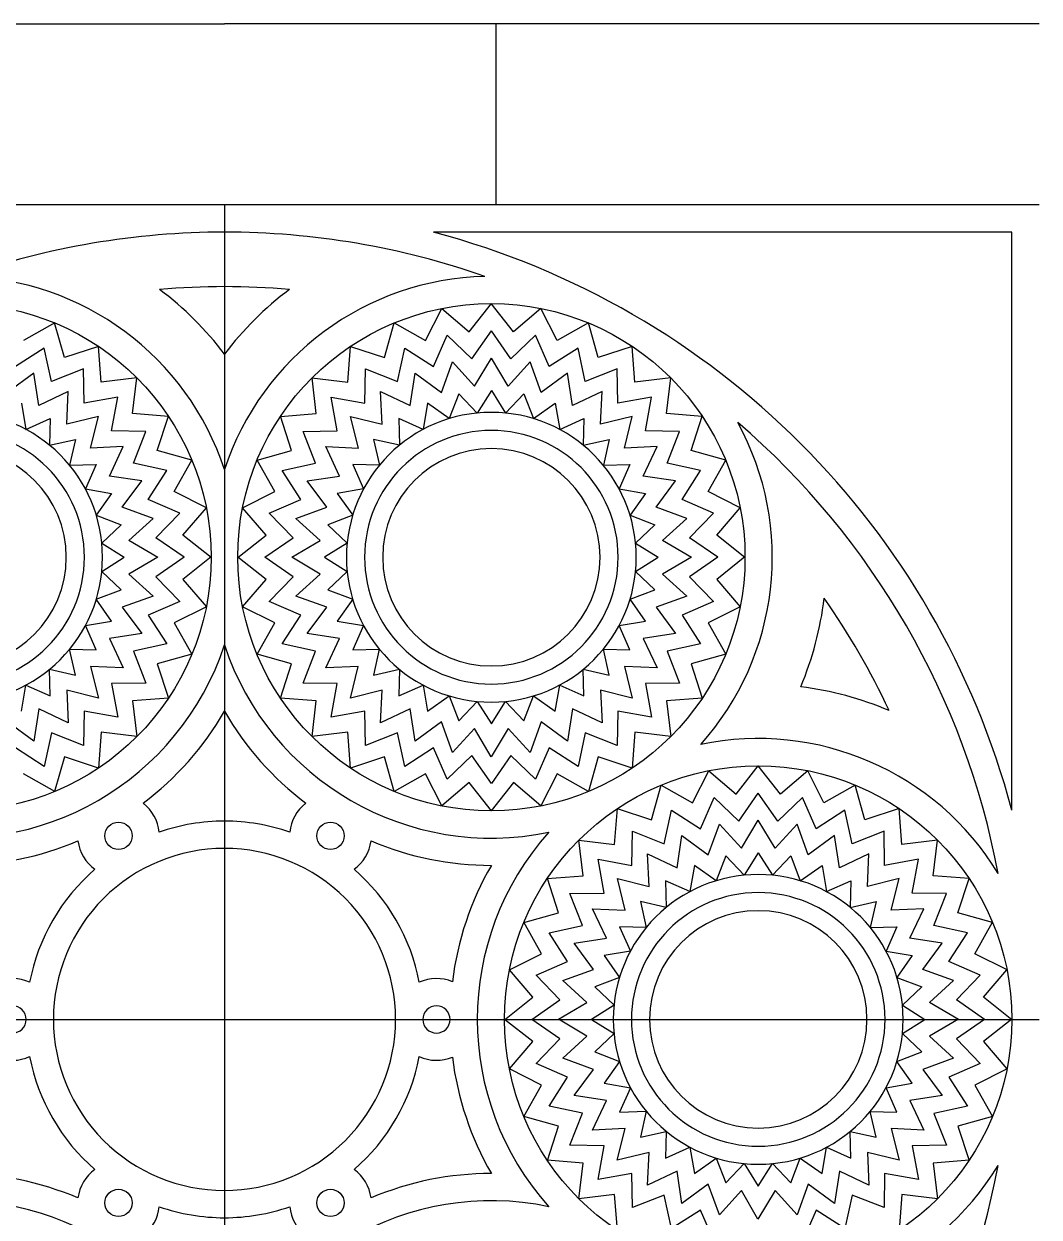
# Model space of a CAD drawing. Extents: x 4.878 to 4.998, y 5.008 to 5.128.
# Drawn here: x 4.93144 to 4.96509, y 5.06169 to 5.10125 of the extents above; entities that cross this region are included whole.
import ezdxf

# ---------------------------------------------------------------- set-up
doc = ezdxf.new("R2010")
doc.units = 0
doc.header["$MEASUREMENT"] = 0
doc.layers.get('0').update_dxf_attribs({"linetype": 'CONTINUOUS'})
doc.layers.add('4', color=5, linetype='CONTINUOUS')
doc.layers.add('MOT', color=1, linetype='CONTINUOUS')

msp = doc.modelspace()

# ---------------------------------------------------------------- linework, layer by layer
for p, q in [((4.911089360699611, 5.101245139842902), (4.938089360699612, 5.101245139842902)), ((4.965089360699613, 5.101245139842902), (4.938089360699612, 5.101245139842902)), ((4.965089360699613, 5.095245139842902), (4.911089360699611, 5.095245139842902))]:
    msp.add_line(p, q)
at = {"color": 1}
msp.add_line((4.947089360699612, 5.095245139842902), (4.947089360699612, 5.101245139842902), dxfattribs=at)
at = {"layer": '4', "color": 1}
for p, q in [((4.964184217842471, 5.094339996985759), (4.945021779519442, 5.094339996985759)), ((4.964184217842471, 5.075177558662736), (4.964184217842471, 5.094339996985759)), ((4.944755958492591, 5.090746503667944), (4.945295532538841, 5.091810409015142)), ((4.945293182989174, 5.091809941660657), (4.946198823356751, 5.091033507333883)), ((4.946198823356751, 5.091033507333883), (4.946935587275766, 5.091971704363724)), ((4.947669955614733, 5.091033507333883), (4.946933191695711, 5.091971704363724)), ((4.948575595982303, 5.091809941660657), (4.947669955614733, 5.091033507333883)), ((4.949112820478879, 5.090746503667944), (4.948573246432636, 5.091810409015142)), ((4.932462476471327, 5.091331337355904), (4.931422762906633, 5.090746503667944)), ((4.932781911889405, 5.090183525725997), (4.932460263243945, 5.091332254104705)), ((4.943396809509826, 5.090183525725997), (4.943718458155287, 5.091332254104703)), ((4.943716244927897, 5.091331337355904), (4.944755958492591, 5.090746503667944)), ((4.946287091292225, 5.090137307945202), (4.946934389485738, 5.091069643380597)), ((4.947581687679252, 5.090137307945202), (4.946934389485738, 5.091069643380597)), ((4.95015253404358, 5.091331337355904), (4.949112820478879, 5.090746503667944)), ((4.950471969461644, 5.090183525725997), (4.950150320816183, 5.091332254104705)), ((4.945017370211763, 5.089884744719177), (4.94547034113168, 5.090925447203624)), ((4.94547034113168, 5.090925447203624), (4.946287091292225, 5.090137307945202)), ((4.948398437839797, 5.090925447203624), (4.947581687679252, 5.090137307945202)), ((4.948851408759714, 5.089884744719177), (4.948398437839797, 5.090925447203624)), ((4.932116166064409, 5.090498400050915), (4.931161351187454, 5.089884744719177)), ((4.932357402292288, 5.089389324130263), (4.932116166064409, 5.090498400050915)), ((4.933915743041998, 5.090554283944491), (4.932781911889405, 5.090183525725997)), ((4.934005113657589, 5.089366208434626), (4.933913751189975, 5.090555614857463)), ((4.942173607741635, 5.089366208434626), (4.942264821677204, 5.090553681186284)), ((4.942262978357226, 5.090554283944491), (4.943396809509826, 5.090183525725997)), ((4.943821319106936, 5.089389324130263), (4.944062555334815, 5.090498400050915)), ((4.944062555334815, 5.090498400050915), (4.945017370211763, 5.089884744719177)), ((4.949806223636662, 5.090498400050915), (4.948851408759714, 5.089884744719177)), ((4.950047459864541, 5.089389324130263), (4.949806223636662, 5.090498400050915)), ((4.951605800614244, 5.090554283944491), (4.950471969461644, 5.090183525725997)), ((4.951695171229842, 5.089366208434626), (4.951603808762227, 5.090555614857463)), ((4.933413588885385, 5.089804913105063), (4.932357402292288, 5.089389324130263)), ((4.933433819848295, 5.088670084913858), (4.933413588885385, 5.089804913105063)), ((4.942744901550922, 5.088670084913858), (4.942765132513832, 5.089804913105063)), ((4.942765132513832, 5.089804913105063), (4.943821319106936, 5.089389324130263)), ((4.945278781930943, 5.089022985770408), (4.945646026934169, 5.090042215030573)), ((4.945646026934169, 5.090042215030573), (4.946375359227707, 5.089241108556521)), ((4.946375359227707, 5.089241108556521), (4.946934389485738, 5.090169107666311)), ((4.94749341974377, 5.089241108556521), (4.946934389485738, 5.090169107666311)), ((4.948222752037308, 5.090042215030573), (4.94749341974377, 5.089241108556521)), ((4.948589997040534, 5.089022985770408), (4.948222752037308, 5.090042215030573)), ((4.951103646457645, 5.089804913105063), (4.950047459864541, 5.089389324130263)), ((4.951123877420555, 5.088670084913858), (4.951103646457645, 5.089804913105063)), ((4.93177154596629, 5.089666413536191), (4.930899939468281, 5.089022985770408)), ((4.931932892695185, 5.088595122534529), (4.93177154596629, 5.089666413536191)), ((4.93518948990276, 5.089508643153243), (4.934005113657589, 5.089366208434626)), ((4.935045361253236, 5.088325960838985), (4.935187795971855, 5.089510337084148)), ((4.940989231496472, 5.089508643153243), (4.942173607741635, 5.089366208434626)), ((4.941133360145995, 5.088325960838985), (4.940990925427377, 5.089510337084149)), ((4.944245828704046, 5.088595122534529), (4.944407175432927, 5.089666413536191)), ((4.944407175432927, 5.089666413536191), (4.945278781930943, 5.089022985770408)), ((4.94946160353855, 5.089666413536191), (4.948589997040534, 5.089022985770408)), ((4.949622950267431, 5.088595122534529), (4.94946160353855, 5.089666413536191)), ((4.952879547475005, 5.089508643153243), (4.951695171229842, 5.089366208434626)), ((4.952735418825482, 5.088325960838985), (4.9528778535441, 5.089510337084148)), ((4.932913278048757, 5.089056145023841), (4.931932892695185, 5.088595122534529)), ((4.932862526039001, 5.087973961393087), (4.932913278048757, 5.089056145023841)), ((4.943265443350461, 5.089056145023841), (4.944245828704046, 5.088595122534529)), ((4.943316195360216, 5.087973961393087), (4.943265443350461, 5.089056145023841)), ((4.946934389485738, 5.089090880684939), (4.946463627163181, 5.088344909167843)), ((4.946934389485738, 5.089090880684939), (4.947405151808288, 5.088344909167843)), ((4.950603335621016, 5.089056145023841), (4.949622950267431, 5.088595122534529)), ((4.950552583611261, 5.087973961393087), (4.950603335621016, 5.089056145023841)), ((4.931358926364195, 5.0886702616967), (4.931508383098075, 5.087800920938794)), ((4.93455078949909, 5.088871636680484), (4.933433819848295, 5.088670084913858)), ((4.93434923773246, 5.087754667029692), (4.93455078949909, 5.088871636680484)), ((4.941627931900134, 5.088871636680484), (4.942744901550922, 5.088670084913858)), ((4.941829483666757, 5.087754667029692), (4.941627931900134, 5.088871636680484)), ((4.944819795035029, 5.0886702616967), (4.944670338301149, 5.087800920938794)), ((4.945540193650123, 5.088161226821642), (4.944819795035029, 5.0886702616967)), ((4.945856378583164, 5.08898470587831), (4.945540193650123, 5.088161226821642)), ((4.946463627163181, 5.088344909167843), (4.945856378583164, 5.08898470587831)), ((4.947405151808288, 5.088344909167843), (4.948012400388306, 5.08898470587831)), ((4.948012400388306, 5.08898470587831), (4.948328585321354, 5.088161226821642)), ((4.948328585321354, 5.088161226821642), (4.949048983936448, 5.0886702616967)), ((4.949048983936448, 5.0886702616967), (4.949198440670321, 5.087800920938794)), ((4.952240847071343, 5.088871636680484), (4.951123877420555, 5.088670084913858)), ((4.95203929530472, 5.087754667029692), (4.952240847071343, 5.088871636680484)), ((4.933914014588813, 5.088234861770211), (4.932862526039001, 5.087973961393087)), ((4.933653114211699, 5.0871833732204), (4.933914014588813, 5.088234861770211)), ((4.936234767676067, 5.088234598371366), (4.935045361253236, 5.088325960838985)), ((4.9358626785446, 5.087102759070795), (4.936233436763095, 5.08823659022339)), ((4.93994395372315, 5.088234598371365), (4.941133360145995, 5.088325960838985)), ((4.940316042854617, 5.087102759070795), (4.939945284636122, 5.088236590223389)), ((4.942264706810404, 5.088234861770211), (4.943316195360216, 5.087973961393087)), ((4.942525607187532, 5.0871833732204), (4.942264706810404, 5.088234861770211)), ((4.951604072161066, 5.088234861770211), (4.950552583611261, 5.087973961393087)), ((4.951343171783945, 5.0871833732204), (4.951604072161066, 5.088234861770211)), ((4.95392482524832, 5.088234598371366), (4.952735418825482, 5.088325960838985)), ((4.95355273611686, 5.087102759070795), (4.953923494335355, 5.08823659022339)), ((4.931508383098075, 5.087800920938794), (4.932314247233469, 5.088159632053666)), ((4.932314247233469, 5.088159632053666), (4.932291232229714, 5.087277837872318)), ((4.944670338301149, 5.087800920938794), (4.943864474165755, 5.088159632053666)), ((4.943864474165755, 5.088159632053666), (4.94388748916951, 5.087277837872318)), ((4.949198440670321, 5.087800920938794), (4.950004304805722, 5.088159632053666)), ((4.950004304805722, 5.088159632053666), (4.94998128980196, 5.087277837872318)), ((4.932291232229714, 5.087277837872318), (4.933151592978637, 5.087472440160024)), ((4.933151592978637, 5.087472440160024), (4.932956990690931, 5.086612079411107)), ((4.93548406592368, 5.087734436066784), (4.93434923773246, 5.087754667029692)), ((4.935068476948869, 5.086678249473685), (4.93548406592368, 5.087734436066784)), ((4.940694655475559, 5.087734436066784), (4.941829483666757, 5.087754667029692)), ((4.941110244450362, 5.086678249473685), (4.940694655475559, 5.087734436066784)), ((4.943027128420601, 5.087472440160024), (4.9432217307083, 5.086612079411107)), ((4.94388748916951, 5.087277837872318), (4.943027128420601, 5.087472440160024)), ((4.94998128980196, 5.087277837872318), (4.950841650550883, 5.087472440160024)), ((4.950841650550883, 5.087472440160024), (4.950647048263169, 5.086612079411107)), ((4.953174123495918, 5.087734436066784), (4.95203929530472, 5.087754667029692)), ((4.952758534521115, 5.086678249473685), (4.953174123495918, 5.087734436066784)), ((4.934735297842449, 5.087234125230156), (4.933653114211699, 5.0871833732204)), ((4.934274275353131, 5.086253739876575), (4.934735297842449, 5.087234125230156)), ((4.937011406923302, 5.086781110425332), (4.9358626785446, 5.087102759070795)), ((4.939167314475915, 5.086781110425331), (4.940316042854617, 5.087102759070795)), ((4.941904446046086, 5.086253739876575), (4.941443423556775, 5.087234125230156)), ((4.941443423556775, 5.087234125230156), (4.942525607187532, 5.0871833732204)), ((4.952425355414702, 5.087234125230156), (4.951343171783945, 5.0871833732204)), ((4.951964332925391, 5.086253739876575), (4.952425355414702, 5.087234125230156)), ((4.954701464495562, 5.086781110425332), (4.95355273611686, 5.087102759070795)), ((4.932956990690931, 5.086612079411107), (4.93383878487227, 5.086635094414866)), ((4.93383878487227, 5.086635094414866), (4.933480073757407, 5.085829230279465)), ((4.936177552869522, 5.086437013245799), (4.935068476948869, 5.086678249473685)), ((4.936425656486554, 5.085743610088027), (4.937010490174506, 5.086783323652718)), ((4.939753064912678, 5.085743610088027), (4.939168231224711, 5.086783323652719)), ((4.940001168529703, 5.086437013245799), (4.941110244450362, 5.086678249473685)), ((4.9432217307083, 5.086612079411107), (4.942339936526947, 5.086635094414866)), ((4.942339936526947, 5.086635094414866), (4.942698647641825, 5.085829230279465)), ((4.950647048263169, 5.086612079411107), (4.951528842444523, 5.086635094414866)), ((4.951528842444523, 5.086635094414866), (4.951170131329652, 5.085829230279465)), ((4.953867610441767, 5.086437013245799), (4.952758534521115, 5.086678249473685)), ((4.954115714058807, 5.085743610088027), (4.954700547746759, 5.086783323652718)), ((4.935345566354803, 5.086092393147689), (4.934274275353131, 5.086253739876575)), ((4.935563897537781, 5.085482198368849), (4.936177552869522, 5.086437013245799)), ((4.940614823861436, 5.085482198368849), (4.940001168529703, 5.086437013245799)), ((4.940833155044428, 5.086092393147689), (4.941904446046086, 5.086253739876575)), ((4.953035623927049, 5.086092393147689), (4.951964332925391, 5.086253739876575)), ((4.953253955110034, 5.085482198368849), (4.953867610441767, 5.086437013245799)), ((4.934702138589008, 5.085220786649672), (4.935345566354803, 5.086092393147689)), ((4.941476582810209, 5.085220786649672), (4.940833155044428, 5.086092393147689)), ((4.952392196161268, 5.085220786649672), (4.953035623927049, 5.086092393147689)), ((4.933480073757407, 5.085829230279465), (4.934349414515308, 5.085679773545589)), ((4.934349414515308, 5.085679773545589), (4.93384037964025, 5.084959374930495)), ((4.936604600022234, 5.085029227448938), (4.935563897537781, 5.085482198368849)), ((4.937489561833749, 5.085204036041786), (4.936425656486554, 5.085743610088027)), ((4.938689159565476, 5.085204036041786), (4.939753064912678, 5.085743610088027)), ((4.939574121376998, 5.085029227448938), (4.940614823861436, 5.085482198368849)), ((4.942698647641825, 5.085829230279465), (4.941829306883916, 5.085679773545589)), ((4.941829306883916, 5.085679773545589), (4.942338341758981, 5.084959374930495)), ((4.951170131329652, 5.085829230279465), (4.952039472087561, 5.085679773545589)), ((4.952039472087561, 5.085679773545589), (4.951530437212496, 5.084959374930495)), ((4.954294657594479, 5.085029227448938), (4.953253955110034, 5.085482198368849)), ((4.955179619406001, 5.085204036041786), (4.954115714058807, 5.085743610088027)), ((4.935721367849174, 5.084853541646453), (4.934702138589008, 5.085220786649672)), ((4.936712660152486, 5.084300745223871), (4.937489094479259, 5.085206385591445)), ((4.939466061246739, 5.084300745223871), (4.938689626919965, 5.085206385591448)), ((4.940457353550043, 5.084853541646453), (4.941476582810209, 5.085220786649672)), ((4.953411425421434, 5.084853541646453), (4.952392196161268, 5.085220786649672)), ((4.954402717724738, 5.084300745223871), (4.955179152051512, 5.085206385591445)), ((4.93384037964025, 5.084959374930495), (4.934663858696913, 5.08464318999745)), ((4.934663858696913, 5.08464318999745), (4.934024061986447, 5.084035941417436)), ((4.934920261375124, 5.084124209352914), (4.935721367849174, 5.084853541646453)), ((4.935816460763801, 5.084212477288394), (4.936604600022234, 5.085029227448938)), ((4.940362260635416, 5.084212477288394), (4.939574121376998, 5.08502922744894)), ((4.941258460024093, 5.084124209352914), (4.940457353550043, 5.084853541646453)), ((4.942338341758981, 5.084959374930495), (4.941514862702304, 5.08464318999745)), ((4.941514862702304, 5.08464318999745), (4.942154659412777, 5.084035941417436)), ((4.951530437212496, 5.084959374930495), (4.952353916269173, 5.08464318999745)), ((4.952353916269173, 5.08464318999745), (4.9517141195587, 5.084035941417436)), ((4.952610318947384, 5.084124209352914), (4.953411425421434, 5.084853541646453)), ((4.953506518336061, 5.084212477288394), (4.954294657594479, 5.085029227448938)), ((4.937650851391934, 5.08355523983729), (4.936712660152486, 5.084300745223871)), ((4.938527870007283, 5.083555239837288), (4.939466061246739, 5.084300745223871)), ((4.955340908964194, 5.08355523983729), (4.954402717724738, 5.084300745223871)), ((4.934024061986447, 5.084035941417436), (4.934770033503545, 5.083565179094881)), ((4.935880827440434, 5.083561120650393), (4.934920261375124, 5.084124209352914)), ((4.936748796199202, 5.083565179094881), (4.935816460763801, 5.084212477288394)), ((4.939430184602008, 5.083565359191474), (4.940362260635416, 5.084212477288394)), ((4.940318081170139, 5.083572954496137), (4.941258460024093, 5.084124209352914)), ((4.942154659412777, 5.084035941417436), (4.941408687895679, 5.083565179094881)), ((4.9517141195587, 5.084035941417436), (4.952460091075798, 5.083565179094881)), ((4.953570885012686, 5.083561120650393), (4.952610318947384, 5.084124209352914)), ((4.954438853771455, 5.083565179094881), (4.953506518336061, 5.084212477288394)), ((4.934024061986447, 5.083094416772326), (4.934770033503545, 5.083565179094879)), ((4.935880827440434, 5.083569237539367), (4.934920261375124, 5.083006148836848)), ((4.936748796199202, 5.083565179094879), (4.935816460763801, 5.082917880901368)), ((4.937650851391934, 5.083575118352473), (4.936712660152486, 5.082829612965889)), ((4.939466025949015, 5.082829971437889), (4.938527864284067, 5.083566780388437)), ((4.940362229573422, 5.082918196356728), (4.939430184602008, 5.083565359191474)), ((4.941258433197822, 5.083006421275568), (4.940318081170139, 5.083572954496137)), ((4.941408687902046, 5.083565444322192), (4.942154636822236, 5.083094646194406)), ((4.9517141195587, 5.083094416772326), (4.952460091075798, 5.083565179094879)), ((4.953570885012686, 5.083569237539367), (4.952610318947384, 5.083006148836848)), ((4.954438853771455, 5.083565179094879), (4.953506518336061, 5.082917880901368)), ((4.955340908964194, 5.083575118352473), (4.954402717724738, 5.082829612965889)), ((4.934663858696913, 5.082487168192311), (4.934024061986447, 5.083094416772326)), ((4.942154636822236, 5.083094646194406), (4.941514810965272, 5.082487428324596)), ((4.952353916269173, 5.082487168192311), (4.9517141195587, 5.083094416772326)), ((4.934920261375124, 5.083006148836848), (4.935721367849174, 5.08227681654331)), ((4.935816460763801, 5.082917880901368), (4.936604600022234, 5.082101130740821)), ((4.936712660152486, 5.082829612965889), (4.937489094479259, 5.081923972598316)), ((4.938689548153439, 5.081924368339313), (4.939466025949015, 5.082829971437889)), ((4.939574051112841, 5.082101484026899), (4.940362229573422, 5.082918196356728)), ((4.940457291717591, 5.082277127435056), (4.941258433197822, 5.083006421275568)), ((4.952610318947384, 5.083006148836848), (4.953411425421434, 5.08227681654331)), ((4.953506518336061, 5.082917880901368), (4.954294657594479, 5.082101130740821)), ((4.954402717724738, 5.082829612965889), (4.955179152051512, 5.081923972598316)), ((4.93384037964025, 5.082170983259266), (4.934663858696913, 5.082487168192311)), ((4.935721367849174, 5.08227681654331), (4.934702138589008, 5.081909571540089)), ((4.941476503349248, 5.08190983351043), (4.940457291717591, 5.082277127435056)), ((4.941514810965272, 5.082487428324596), (4.942338274844472, 5.082171203865869)), ((4.951530437212496, 5.082170983259266), (4.952353916269173, 5.082487168192311)), ((4.953411425421434, 5.08227681654331), (4.952392196161268, 5.081909571540089)), ((4.934349414515308, 5.081450584644172), (4.93384037964025, 5.082170983259266)), ((4.934702138589008, 5.081909571540089), (4.935345566354803, 5.081037965042072)), ((4.936604600022234, 5.082101130740821), (4.935563897537781, 5.081648159820912)), ((4.937489561833749, 5.081926322147975), (4.936425656486554, 5.081386748101734)), ((4.939752960358765, 5.081387092799551), (4.938689080911734, 5.081926717911402)), ((4.940614731854003, 5.081648463154989), (4.939574051112841, 5.082101484026899)), ((4.940833033748097, 5.081038257897208), (4.941476503349248, 5.08190983351043)), ((4.942338274844472, 5.082171203865869), (4.941829205391704, 5.081450829684691)), ((4.952039472087561, 5.081450584644172), (4.951530437212496, 5.082170983259266)), ((4.952392196161268, 5.081909571540089), (4.953035623927049, 5.081037965042072)), ((4.954294657594479, 5.082101130740821), (4.953253955110034, 5.081648159820912)), ((4.955179619406001, 5.081926322147975), (4.954115714058807, 5.081386748101734)), ((4.935563897537781, 5.081648159820912), (4.936177552869522, 5.080693344943962)), ((4.940001030692953, 5.080693677733889), (4.940614731854003, 5.081648463154989)), ((4.953253955110034, 5.081648159820912), (4.953867610441767, 5.080693344943962)), ((4.933480073757407, 5.081301127910296), (4.934349414515308, 5.081450584644172)), ((4.93383878487227, 5.080495263774895), (4.933480073757407, 5.081301127910296)), ((4.936425656486554, 5.081386748101734), (4.937010490174506, 5.080347034537044)), ((4.939168076766427, 5.080347407307402), (4.939752960358765, 5.081387092799551)), ((4.941829205391704, 5.081450829684691), (4.942698538974858, 5.081301331223633)), ((4.942698538974858, 5.081301331223633), (4.942339789179846, 5.080495484306881)), ((4.951170131329652, 5.081301127910296), (4.952039472087561, 5.081450584644172)), ((4.951528842444523, 5.080495263774895), (4.951170131329652, 5.081301127910296)), ((4.954115714058807, 5.081386748101734), (4.954700547746759, 5.080347034537044)), ((4.935345566354803, 5.081037965042072), (4.934274275353131, 5.080876618313186)), ((4.934274275353131, 5.080876618313186), (4.934735297842449, 5.079896232959607)), ((4.936177552869522, 5.080693344943962), (4.935068476948869, 5.080452108716077)), ((4.941110095033279, 5.080452388271915), (4.940001030692953, 5.080693677733889)), ((4.941904317004065, 5.080876859747773), (4.940833033748097, 5.081038257897208)), ((4.941443247457917, 5.079896496523872), (4.941904317004065, 5.080876859747773)), ((4.953035623927049, 5.081037965042072), (4.951964332925391, 5.080876618313186)), ((4.951964332925391, 5.080876618313186), (4.952425355414702, 5.079896232959607)), ((4.953867610441767, 5.080693344943962), (4.952758534521115, 5.080452108716077)), ((4.932956990690931, 5.080518278778653), (4.93383878487227, 5.080495263774895)), ((4.933151592978637, 5.079657918029738), (4.932956990690931, 5.080518278778653)), ((4.935068476948869, 5.080452108716077), (4.93548406592368, 5.079395922122978)), ((4.937011406923302, 5.080349247764429), (4.9358626785446, 5.080027599118967)), ((4.940315873062479, 5.080027916796055), (4.939167160123864, 5.080349620578787)), ((4.940694455363213, 5.079396221627825), (4.941110095033279, 5.080452388271915)), ((4.942339789179846, 5.080495484306881), (4.943221584464871, 5.080518456985508)), ((4.943221584464871, 5.080518456985508), (4.94302694088106, 5.079658105578269)), ((4.950647048263169, 5.080518278778653), (4.951528842444523, 5.080495263774895)), ((4.950841650550883, 5.079657918029738), (4.950647048263169, 5.080518278778653)), ((4.952758534521115, 5.080452108716077), (4.953174123495918, 5.079395922122978)), ((4.954701464495562, 5.080349247764429), (4.95355273611686, 5.080027599118967)), ((4.933653114211699, 5.079946984969362), (4.933914014588813, 5.07889549641955)), ((4.934735297842449, 5.079896232959607), (4.933653114211699, 5.079946984969362)), ((4.9358626785446, 5.080027599118967), (4.936233436763095, 5.078893767966371)), ((4.939945060421826, 5.078894103440732), (4.940315873062479, 5.080027916796055)), ((4.942525433523462, 5.07994719659), (4.941443247457917, 5.079896496523872)), ((4.942264482676405, 5.078895720564319), (4.942525433523462, 5.07994719659)), ((4.951343171783945, 5.079946984969362), (4.951604072161066, 5.07889549641955)), ((4.952425355414702, 5.079896232959607), (4.951343171783945, 5.079946984969362)), ((4.95355273611686, 5.080027599118967), (4.953923494335355, 5.078893767966371)), ((4.932314247233469, 5.078970726136095), (4.932291232229714, 5.079852520317443)), ((4.932291232229714, 5.079852520317443), (4.933151592978637, 5.079657918029738)), ((4.94302694088106, 5.079658105578269), (4.943887310969677, 5.079852666569425)), ((4.943887310969677, 5.079852666569425), (4.943864253640838, 5.078970873493788)), ((4.950004304805722, 5.078970726136095), (4.94998128980196, 5.079852520317443)), ((4.94998128980196, 5.079852520317443), (4.950841650550883, 5.079657918029738)), ((4.931358926364195, 5.07846009649306), (4.931508383098075, 5.079329437250967)), ((4.931508383098075, 5.079329437250967), (4.932314247233469, 5.078970726136095)), ((4.933914014588813, 5.07889549641955), (4.932862526039001, 5.079156396796673)), ((4.932862526039001, 5.079156396796673), (4.932913278048757, 5.07807421316592)), ((4.93548406592368, 5.079395922122978), (4.93434923773246, 5.079375691160068)), ((4.93434923773246, 5.079375691160068), (4.93455078949909, 5.078258721509279)), ((4.941829282582047, 5.079375936194493), (4.940694455363213, 5.079396221627825)), ((4.941627677202396, 5.078258976219242), (4.941829282582047, 5.079375936194493)), ((4.943315983747913, 5.079156570470902), (4.942264482676405, 5.078895720564319)), ((4.943265179794649, 5.078074389277434), (4.943315983747913, 5.079156570470902)), ((4.943864253640838, 5.078970873493788), (4.94467013499303, 5.079329545927694)), ((4.94467013499303, 5.079329545927694), (4.944819549999378, 5.078460197997039)), ((4.949048983936448, 5.07846009649306), (4.949198440670321, 5.079329437250967)), ((4.949198440670321, 5.079329437250967), (4.950004304805722, 5.078970726136095)), ((4.951604072161066, 5.07889549641955), (4.950552583611261, 5.079156396796673)), ((4.950552583611261, 5.079156396796673), (4.950603335621016, 5.07807421316592)), ((4.953174123495918, 5.079395922122978), (4.95203929530472, 5.079375691160068)), ((4.95203929530472, 5.079375691160068), (4.952240847071343, 5.078258721509279)), ((4.936234767676067, 5.078895759818397), (4.935045361253236, 5.078804397350776)), ((4.935045361253236, 5.078804397350776), (4.935187795971855, 5.077620021105613)), ((4.941133131640639, 5.078804675798986), (4.939943729604463, 5.07889609535664)), ((4.940990640073485, 5.077620306391889), (4.941133131640639, 5.078804675798986)), ((4.944819549999378, 5.078460197997039), (4.94553997304674, 5.078969198293208)), ((4.94553997304674, 5.078969198293208), (4.945856118453362, 5.078145704060975)), ((4.945856118453362, 5.078145704060975), (4.946463397742191, 5.078785471623475)), ((4.946463397742191, 5.078785471623475), (4.946934124258425, 5.078039477511188)), ((4.946934389485738, 5.078039477504822), (4.947405151808288, 5.078785449021919)), ((4.947405151808288, 5.078785449021919), (4.948012400388306, 5.078145652311451)), ((4.948012400388306, 5.078145652311451), (4.948328585321354, 5.07896913136812)), ((4.948328585321354, 5.07896913136812), (4.949048983936448, 5.07846009649306)), ((4.95392482524832, 5.078895759818397), (4.952735418825482, 5.078804397350776)), ((4.952735418825482, 5.078804397350776), (4.9528778535441, 5.077620021105613)), ((4.931932892695185, 5.078535235655233), (4.93177154596629, 5.077463944653569)), ((4.932913278048757, 5.07807421316592), (4.931932892695185, 5.078535235655233)), ((4.933433819848295, 5.078460273275905), (4.933413588885385, 5.077325445084698)), ((4.93455078949909, 5.078258721509279), (4.933433819848295, 5.078460273275905)), ((4.94274465652615, 5.078460474372379), (4.941627677202396, 5.078258976219242)), ((4.942764833018591, 5.077325645211417), (4.94274465652615, 5.078460474372379)), ((4.944245587275651, 5.078535364708847), (4.943265179794649, 5.078074389277434)), ((4.944406882583612, 5.077464065963962), (4.944245587275651, 5.078535364708847)), ((4.949622950267431, 5.078535235655233), (4.94946160353855, 5.077463944653569)), ((4.950603335621016, 5.07807421316592), (4.949622950267431, 5.078535235655233)), ((4.951123877420555, 5.078460273275905), (4.951103646457645, 5.077325445084698)), ((4.952240847071343, 5.078258721509279), (4.951123877420555, 5.078460273275905)), ((4.93177154596629, 5.077463944653569), (4.930899939468281, 5.078107372419352)), ((4.945278519964416, 5.078107451892896), (4.944406882583605, 5.077464065963958)), ((4.945645716045389, 5.077088205006564), (4.945278519964416, 5.078107451892896)), ((4.948589997040534, 5.078107372419352), (4.948222752037308, 5.077088143159187)), ((4.94946160353855, 5.077463944653569), (4.948589997040534, 5.078107372419352)), ((4.932357402292288, 5.077741034059498), (4.932116166064409, 5.076631958138845)), ((4.933413588885385, 5.077325445084698), (4.932357402292288, 5.077741034059498)), ((4.934005113657589, 5.077764149755135), (4.933913751189975, 5.0765747433323)), ((4.93518948990276, 5.077621715036519), (4.934005113657589, 5.077764149755135)), ((4.942173329304394, 5.077764378273857), (4.940988946223888, 5.077622000404101)), ((4.942264634681768, 5.076574967467097), (4.942173329304394, 5.077764378273857)), ((4.943821039558264, 5.07774118349), (4.942764833018591, 5.077325645211417)), ((4.944062222551514, 5.076632095991563), (4.943821039558264, 5.07774118349)), ((4.946375086790274, 5.077889276472584), (4.945645716045389, 5.077088205006564)), ((4.946926609960732, 5.076948336388358), (4.946375086790274, 5.077889276472584)), ((4.94749341974377, 5.077889249633239), (4.946926609960732, 5.076948336388358)), ((4.948222752037308, 5.077088143159187), (4.94749341974377, 5.077889249633239)), ((4.950047459864541, 5.077741034059498), (4.949806223636662, 5.076631958138845)), ((4.951103646457645, 5.077325445084698), (4.950047459864541, 5.077741034059498)), ((4.951695171229842, 5.077764149755135), (4.951603808762227, 5.0765747433323)), ((4.952879547475005, 5.077621715036519), (4.951695171229842, 5.077764149755135)), ((4.932116166064409, 5.076631958138845), (4.931161351187454, 5.077245613470586)), ((4.945017066882114, 5.07724570549258), (4.944062222551507, 5.076632095991561)), ((4.945469987848972, 5.076204981267251), (4.945017066882114, 5.07724570549258)), ((4.948851408759714, 5.077245613470586), (4.948398437839797, 5.076204910986139)), ((4.949806223636662, 5.076631958138845), (4.948851408759714, 5.077245613470586)), ((4.932781911889405, 5.076946832463765), (4.932460263243945, 5.075798104085056)), ((4.933915743041998, 5.076576074245271), (4.932781911889405, 5.076946832463765)), ((4.943396491840891, 5.076947002271152), (4.942262642893629, 5.076576298475675)), ((4.943718085348342, 5.075798258455004), (4.943396491840891, 5.076947002271152)), ((4.946286775838351, 5.076993081321696), (4.945469987848972, 5.076204981267251)), ((4.946934209376691, 5.076060455389243), (4.946286775838351, 5.076993081321696)), ((4.947581687679252, 5.07699305024456), (4.946934209376691, 5.076060455389243)), ((4.94839843783979, 5.076204910986141), (4.947581687679252, 5.07699305024456)), ((4.950471969461644, 5.076946832463765), (4.950150320816183, 5.075798104085056)), ((4.951605800614244, 5.076576074245271), (4.950471969461644, 5.076946832463765)), ((4.932462476471327, 5.075799020833857), (4.931422762906633, 5.076383854521817)), ((4.94475561379979, 5.076383959092269), (4.943715872164956, 5.075799175310035)), ((4.945295136779185, 5.075320027847363), (4.94475561379979, 5.076383959092269)), ((4.949112820478879, 5.076383854521817), (4.948573246432643, 5.075319949174618)), ((4.95015253404358, 5.075799020833857), (4.949112820478879, 5.076383854521817)), ((4.953600987278724, 5.075426464415948), (4.954140561324968, 5.076490369763146)), ((4.954138211775307, 5.076489902408662), (4.955043852142884, 5.075713468081886)), ((4.955043852142884, 5.075713468081886), (4.955780616061906, 5.076651665111727)), ((4.95651498440086, 5.075713468081886), (4.955778220481838, 5.076651665111727)), ((4.957420624768437, 5.07648990240866), (4.95651498440086, 5.075713468081886)), ((4.957957849265027, 5.075426464415948), (4.957418275218776, 5.076490369763146)), ((4.946198464886448, 5.076096886170809), (4.945292787251956, 5.075320495314623)), ((4.946943925240076, 5.075158659149042), (4.946198464886448, 5.076096886170809)), ((4.947669955614733, 5.07609685085588), (4.946933191695711, 5.075158653826037)), ((4.948575595982303, 5.075320416529104), (4.947669955614733, 5.07609685085588)), ((4.95224183829596, 5.074863486473999), (4.95256348694142, 5.076012214852707)), ((4.95256127371403, 5.076011298103907), (4.953600987278724, 5.075426464415948)), ((4.958997562829714, 5.076011298103907), (4.957957849265027, 5.075426464415948)), ((4.959316998247791, 5.074863486473999), (4.958995349602324, 5.076012214852708)), ((4.953862398997911, 5.07456470546718), (4.954315369917813, 5.075605407951626)), ((4.954315369917813, 5.075605407951626), (4.955132120078359, 5.074817268693206)), ((4.955132120078359, 5.074817268693206), (4.955779418271872, 5.0757496041286)), ((4.956426716465385, 5.074817268693206), (4.955779418271872, 5.0757496041286)), ((4.957243466625931, 5.075605407951626), (4.956426716465385, 5.074817268693206)), ((4.95769643754584, 5.07456470546718), (4.957243466625931, 5.075605407951626)), ((4.951018636527769, 5.074046169182631), (4.951109850463345, 5.07523364193429)), ((4.951108007143366, 5.075234244692494), (4.95224183829596, 5.074863486473999)), ((4.95266634789307, 5.074069284878266), (4.952907584120956, 5.075178360798919)), ((4.952907584120956, 5.075178360798919), (4.953862398997911, 5.07456470546718)), ((4.958651252422788, 5.075178360798919), (4.95769643754584, 5.07456470546718)), ((4.958892488650681, 5.074069284878266), (4.958651252422788, 5.075178360798919)), ((4.960450829400392, 5.075234244692494), (4.959316998247791, 5.074863486473999)), ((4.960540200015975, 5.074046169182631), (4.960448837548361, 5.075235575605467)), ((4.95522038801384, 5.073921069304525), (4.955779418271872, 5.074849068414314)), ((4.956338448529911, 5.073921069304525), (4.955779418271872, 5.074849068414314)), ((4.951589930337063, 5.073350045661861), (4.951610161299973, 5.074484873853066)), ((4.951610161299973, 5.074484873853066), (4.95266634789307, 5.074069284878266)), ((4.954123810717077, 5.073702946518413), (4.954491055720302, 5.074722175778577)), ((4.954491055720302, 5.074722175778577), (4.95522038801384, 5.073921069304525)), ((4.957067780823449, 5.074722175778577), (4.956338448529911, 5.073921069304525)), ((4.957435025826667, 5.073702946518413), (4.957067780823449, 5.074722175778577)), ((4.959948675243778, 5.074484873853066), (4.958892488650681, 5.074069284878266)), ((4.959968906206688, 5.073350045661861), (4.959948675243778, 5.074484873853066)), ((4.949834260282605, 5.074188603901247), (4.951018636527769, 5.074046169182631)), ((4.949978388932129, 5.073005921586988), (4.94983595421351, 5.074190297832152)), ((4.95309085749018, 5.073275083282532), (4.95325220421906, 5.074346374284195)), ((4.95325220421906, 5.074346374284195), (4.954123810717077, 5.073702946518413)), ((4.958306632324684, 5.074346374284195), (4.957435025826667, 5.073702946518413)), ((4.958467979053571, 5.073275083282532), (4.958306632324684, 5.074346374284195)), ((4.961724576261139, 5.074188603901247), (4.960540200015975, 5.074046169182631)), ((4.961580447611622, 5.073005921586988), (4.961722882330241, 5.074190297832152)), ((4.952110472136601, 5.073736105771845), (4.95309085749018, 5.073275083282532)), ((4.95216122414635, 5.072653922141091), (4.952110472136601, 5.073736105771845)), ((4.954701407369312, 5.073664666626314), (4.954385222436256, 5.072841187569645)), ((4.955308655949322, 5.073024869915844), (4.954701407369312, 5.073664666626314)), ((4.955779418271872, 5.073770841432942), (4.955308655949322, 5.073024869915844)), ((4.955779418271872, 5.073770841432942), (4.956250180594429, 5.073024869915844)), ((4.956250180594429, 5.073024869915844), (4.956857429174446, 5.073664666626314)), ((4.956857429174446, 5.073664666626314), (4.957173614107488, 5.072841187569645)), ((4.95944836440715, 5.073736105771845), (4.958467979053571, 5.073275083282532)), ((4.959397612397394, 5.072653922141091), (4.95944836440715, 5.073736105771845)), ((4.950472960686268, 5.073551597428485), (4.951589930337063, 5.073350045661861)), ((4.950674512452904, 5.072434627777696), (4.950472960686268, 5.073551597428485)), ((4.953664823821162, 5.073350222444704), (4.95351536708729, 5.072480881686799)), ((4.954385222436256, 5.072841187569645), (4.953664823821162, 5.073350222444704)), ((4.957173614107488, 5.072841187569645), (4.957894012722589, 5.073350222444704)), ((4.957894012722589, 5.073350222444704), (4.958043469456461, 5.072480881686799)), ((4.961085875857476, 5.073551597428485), (4.959968906206688, 5.073350045661861)), ((4.960884324090847, 5.072434627777696), (4.961085875857476, 5.073551597428485)), ((4.94878898250929, 5.072914559119369), (4.949978388932129, 5.073005921586988)), ((4.949161071640757, 5.071782719818797), (4.948790313422263, 5.072916550971392)), ((4.951109735596551, 5.072914822518214), (4.95216122414635, 5.072653922141091)), ((4.951370635973666, 5.071863333968404), (4.951109735596551, 5.072914822518214)), ((4.95351536708729, 5.072480881686799), (4.952709502951889, 5.072839592801669)), ((4.952709502951889, 5.072839592801669), (4.952732517955651, 5.071957798620322)), ((4.958043469456461, 5.072480881686799), (4.958849333591855, 5.072839592801669)), ((4.958849333591855, 5.072839592801669), (4.9588263185881, 5.071957798620322)), ((4.9604491009472, 5.072914822518214), (4.959397612397394, 5.072653922141091)), ((4.960188200570078, 5.071863333968404), (4.9604491009472, 5.072914822518214)), ((4.962769854034461, 5.072914559119369), (4.961580447611622, 5.073005921586988)), ((4.962397764902986, 5.071782719818797), (4.962768523121481, 5.072916550971394)), ((4.949539684261692, 5.072414396814786), (4.950674512452904, 5.072434627777696)), ((4.949955273236489, 5.071358210221688), (4.949539684261692, 5.072414396814786)), ((4.962019152282059, 5.072414396814786), (4.960884324090847, 5.072434627777696)), ((4.961603563307255, 5.071358210221688), (4.962019152282059, 5.072414396814786)), ((4.951872157206727, 5.072152400908028), (4.952066759494441, 5.071292040159111)), ((4.952732517955651, 5.071957798620322), (4.951872157206727, 5.072152400908028)), ((4.9588263185881, 5.071957798620322), (4.959686679337016, 5.072152400908028)), ((4.959686679337016, 5.072152400908028), (4.959492077049317, 5.071292040159111)), ((4.948012343262056, 5.071461071173335), (4.949161071640757, 5.071782719818797)), ((4.950749474832227, 5.070933700624579), (4.950288452342916, 5.071914085978158)), ((4.950288452342916, 5.071914085978158), (4.951370635973666, 5.071863333968404)), ((4.961270384200828, 5.071914085978158), (4.960188200570078, 5.071863333968404)), ((4.960809361711524, 5.070933700624579), (4.961270384200828, 5.071914085978158)), ((4.963546493281696, 5.071461071173336), (4.962397764902986, 5.071782719818797)), ((4.948598093698811, 5.070423570836031), (4.948013260010859, 5.071463284400723)), ((4.948846197315843, 5.071116973993803), (4.949955273236489, 5.071358210221688)), ((4.952066759494441, 5.071292040159111), (4.951184965313095, 5.071315055162868)), ((4.951184965313095, 5.071315055162868), (4.951543676427958, 5.070509191027469)), ((4.959492077049317, 5.071292040159111), (4.960373871230663, 5.071315055162868)), ((4.960373871230663, 5.071315055162868), (4.960015160115786, 5.070509191027469)), ((4.962712639227915, 5.071116973993803), (4.961603563307255, 5.071358210221688)), ((4.962960742844933, 5.070423570836031), (4.9635455765329, 5.071463284400721)), ((4.949459852647577, 5.070162159116853), (4.948846197315843, 5.071116973993803)), ((4.949678183830562, 5.070772353895693), (4.950749474832227, 5.070933700624579)), ((4.961880652713182, 5.070772353895693), (4.960809361711524, 5.070933700624579)), ((4.962098983896174, 5.070162159116853), (4.962712639227915, 5.071116973993803)), ((4.947534188351609, 5.069883996789789), (4.948598093698811, 5.070423570836031)), ((4.950321611596342, 5.069900747397675), (4.949678183830562, 5.070772353895693)), ((4.951543676427958, 5.070509191027469), (4.950674335670056, 5.070359734293593)), ((4.960015160115786, 5.070509191027469), (4.960884500873695, 5.070359734293593)), ((4.961237224947402, 5.069900747397675), (4.961880652713182, 5.070772353895693)), ((4.964024648192135, 5.069883996789789), (4.962960742844933, 5.070423570836031)), ((4.948419150163131, 5.069709188196944), (4.949459852647577, 5.070162159116853)), ((4.950674335670056, 5.070359734293593), (4.951183370545108, 5.069639335678498)), ((4.960884500873695, 5.070359734293593), (4.960375465998636, 5.069639335678498)), ((4.963139686380613, 5.069709188196944), (4.962098983896174, 5.070162159116853)), ((4.948311090032865, 5.068980705971876), (4.947534655706091, 5.06988634633945)), ((4.949207289421556, 5.068892438036396), (4.948419150163131, 5.069709188196944)), ((4.949302382336176, 5.069533502394456), (4.950321611596342, 5.069900747397675)), ((4.951183370545108, 5.069639335678498), (4.950359891488445, 5.069323150745453)), ((4.960375465998636, 5.069639335678498), (4.961198945055299, 5.069323150745453)), ((4.962256454207568, 5.069533502394456), (4.961237224947402, 5.069900747397675)), ((4.962351547122195, 5.068892438036396), (4.963139686380613, 5.069709188196944)), ((4.963247746510879, 5.068980705971876), (4.964024180837653, 5.06988634633945)), ((4.950103488810234, 5.068804170100917), (4.949302382336176, 5.069533502394455)), ((4.950359891488445, 5.069323150745453), (4.950999688198911, 5.068715902165438)), ((4.961198945055299, 5.069323150745453), (4.960559148344833, 5.068715902165438)), ((4.961455347733517, 5.068804170100917), (4.962256454207568, 5.069533502394456)), ((4.947372898793423, 5.068235200585292), (4.948311090032865, 5.068980705971876)), ((4.948275213388149, 5.068245319939479), (4.949207289421556, 5.068892438036396)), ((4.963283882557588, 5.068245139842884), (4.962351547122195, 5.068892438036396)), ((4.964185937750321, 5.068235200585292), (4.963247746510879, 5.068980705971876)), ((4.949163109956272, 5.068252915244141), (4.950103488810234, 5.068804170100917)), ((4.950999688198911, 5.068715902165438), (4.95025371668182, 5.068245139842884)), ((4.960559148344833, 5.068715902165438), (4.961305119861924, 5.068245139842884)), ((4.962415913798813, 5.068241081398397), (4.961455347733517, 5.068804170100917)), ((4.948311054735148, 5.067509932185891), (4.947372893070208, 5.06824674113644)), ((4.949207258359555, 5.067598157104733), (4.948275213388149, 5.068245319939479)), ((4.950103461983963, 5.067686382023571), (4.949163109956272, 5.068252915244141)), ((4.950253716688179, 5.068245405070194), (4.95099966560837, 5.067774606942409)), ((4.960559148344833, 5.06777437752033), (4.961305119861924, 5.068245139842884)), ((4.962415913798813, 5.068249198287372), (4.961455347733517, 5.06768610958485)), ((4.963283882557588, 5.068245139842884), (4.962351547122195, 5.067597841649372)), ((4.964185937750321, 5.068255079100476), (4.963247746510879, 5.067509573713893)), ((4.949302320503724, 5.066957088183059), (4.950103461983963, 5.067686382023571)), ((4.95099966560837, 5.067774606942409), (4.950359839751405, 5.067167389072599)), ((4.961198945055299, 5.067167128940316), (4.960559148344833, 5.06777437752033)), ((4.961455347733517, 5.06768610958485), (4.962256454207568, 5.066956777291312)), ((4.947534576939566, 5.066604329087316), (4.948311054735148, 5.067509932185891)), ((4.948419079898974, 5.066781444774902), (4.949207258359555, 5.067598157104733)), ((4.962351547122195, 5.067597841649372), (4.963139686380613, 5.066781091488825)), ((4.963247746510879, 5.067509573713893), (4.964024180837653, 5.066603933346318)), ((4.950321532135375, 5.066589794258432), (4.949302320503724, 5.066957088183059)), ((4.950359839751405, 5.067167389072599), (4.951183303630613, 5.066851164613873)), ((4.951183303630613, 5.066851164613873), (4.950674234177837, 5.066130790432696)), ((4.960375465998636, 5.066850944007271), (4.961198945055299, 5.067167128940316)), ((4.960884500873695, 5.066130545392175), (4.960375465998636, 5.066850944007271)), ((4.962256454207568, 5.066956777291312), (4.961237224947402, 5.066589532288093)), ((4.948597989144906, 5.066067053547553), (4.947534109697861, 5.066606678659406)), ((4.949459760640137, 5.066328423902993), (4.948419079898974, 5.066781444774902)), ((4.949678062534224, 5.065718218645211), (4.950321532135375, 5.066589794258432)), ((4.961237224947402, 5.066589532288093), (4.961880652713182, 5.065717925790075)), ((4.963139686380613, 5.066781091488825), (4.962098983896174, 5.066328120568915)), ((4.964024648192135, 5.066606282895979), (4.962960742844933, 5.066066708849737)), ((4.948013105552567, 5.065027368055405), (4.948597989144906, 5.066067053547553)), ((4.948846059479093, 5.065373638481891), (4.949459760640137, 5.066328423902993)), ((4.950674234177837, 5.066130790432696), (4.951543567760991, 5.065981291971637)), ((4.960015160115786, 5.065981088658299), (4.960884500873695, 5.066130545392175)), ((4.962098983896174, 5.066328120568915), (4.962712639227915, 5.065373305691965)), ((4.962960742844933, 5.066066708849737), (4.9635455765329, 5.065026995285049)), ((4.950749345790198, 5.065556820495777), (4.949678062534224, 5.065718218645211)), ((4.951543567760991, 5.065981291971637), (4.951184817965986, 5.065175445054884)), ((4.960373871230663, 5.065175224522899), (4.960015160115786, 5.065981088658299)), ((4.961880652713182, 5.065717925790075), (4.960809361711524, 5.065556579061189)), ((4.949955123819406, 5.065132349019918), (4.948846059479093, 5.065373638481891)), ((4.95028827624405, 5.064576457271875), (4.950749345790198, 5.065556820495777)), ((4.960809361711524, 5.065556579061189), (4.961270384200828, 5.06457619370761)), ((4.962712639227915, 5.065373305691965), (4.961603563307255, 5.06513206946408)), ((4.949160901848627, 5.064707877544059), (4.948012188909997, 5.065029581326789)), ((4.949539484149346, 5.064076182375828), (4.949955123819406, 5.065132349019918)), ((4.951184817965986, 5.065175445054884), (4.952066613251011, 5.065198417733511)), ((4.952066613251011, 5.065198417733511), (4.951871969667208, 5.064338066326272)), ((4.959492077049317, 5.065198239526657), (4.960373871230663, 5.065175224522899)), ((4.959686679337016, 5.06433787877774), (4.959492077049317, 5.065198239526657)), ((4.961603563307255, 5.06513206946408), (4.962019152282059, 5.064075882870982)), ((4.963546493281696, 5.065029208512433), (4.962397764902986, 5.064707559866971)), ((4.948790089207959, 5.063574064188736), (4.949160901848627, 5.064707877544059)), ((4.951370462309596, 5.064627157338004), (4.95028827624405, 5.064576457271875)), ((4.951109511462532, 5.063575681312322), (4.951370462309596, 5.064627157338004)), ((4.951871969667208, 5.064338066326272), (4.952732339755803, 5.064532627317428)), ((4.952732339755803, 5.064532627317428), (4.952709282426978, 5.06365083424179)), ((4.958849333591855, 5.063650686884099), (4.9588263185881, 5.064532481065447)), ((4.9588263185881, 5.064532481065447), (4.959686679337016, 5.06433787877774)), ((4.960188200570078, 5.064626945717364), (4.9604491009472, 5.063575457167555)), ((4.961270384200828, 5.06457619370761), (4.960188200570078, 5.064626945717364)), ((4.962397764902986, 5.064707559866971), (4.962768523121481, 5.063573728714374)), ((4.950674311368187, 5.064055896942497), (4.949539484149346, 5.064076182375828)), ((4.962019152282059, 5.064075882870982), (4.960884324090847, 5.064055651908072)), ((4.950472705988537, 5.062938936967246), (4.950674311368187, 5.064055896942497)), ((4.952161012534047, 5.063836531218906), (4.951109511462532, 5.063575681312322)), ((4.952110208580782, 5.062754350025436), (4.952161012534047, 5.063836531218906)), ((4.952709282426978, 5.06365083424179), (4.953515163779171, 5.064009506675698)), ((4.953515163779171, 5.064009506675698), (4.953664578785519, 5.063140158745043)), ((4.957894012722589, 5.063140057241064), (4.958043469456461, 5.064009397998969)), ((4.958043469456461, 5.064009397998969), (4.958849333591855, 5.063650686884099)), ((4.9604491009472, 5.063575457167555), (4.959397612397394, 5.063836357544677)), ((4.959397612397394, 5.063836357544677), (4.95944836440715, 5.062754173913923)), ((4.960884324090847, 5.064055651908072), (4.961085875857476, 5.062938682257282)), ((4.949978160426772, 5.06348463654699), (4.948788758390597, 5.063576056104643)), ((4.949835668859626, 5.062300267139895), (4.949978160426772, 5.06348463654699)), ((4.953664578785519, 5.063140158745043), (4.954385001832867, 5.063649159041212)), ((4.954385001832867, 5.063649159041212), (4.954701147239509, 5.06282566480898)), ((4.954701147239509, 5.06282566480898), (4.955308426528324, 5.063465432371478)), ((4.955308426528324, 5.063465432371478), (4.955779153044565, 5.062719438259192)), ((4.955779418271872, 5.062719438252826), (4.956250180594429, 5.063465409769924)), ((4.956250180594429, 5.063465409769924), (4.956857429174446, 5.062825613059454)), ((4.956857429174446, 5.062825613059454), (4.957173614107488, 5.063649092116124)), ((4.957173614107488, 5.063649092116124), (4.957894012722589, 5.063140057241064)), ((4.962769854034461, 5.0635757205664), (4.961580447611622, 5.06348435809878)), ((4.961580447611622, 5.06348435809878), (4.961722882330241, 5.062299981853617)), ((4.951589685312291, 5.063140435120383), (4.950472705988537, 5.062938936967246)), ((4.951609861804732, 5.062005605959421), (4.951589685312291, 5.063140435120383)), ((4.953090616061784, 5.063215325456849), (4.952110208580782, 5.062754350025436)), ((4.953251911369753, 5.062144026711964), (4.953090616061784, 5.063215325456849)), ((4.958467979053571, 5.063215196403236), (4.958306632324684, 5.062143905401573)), ((4.95944836440715, 5.062754173913923), (4.958467979053571, 5.063215196403236)), ((4.959968906206688, 5.063140234023908), (4.959948675243778, 5.062005405832702)), ((4.961085875857476, 5.062938682257282), (4.959968906206688, 5.063140234023908)), ((4.954123548750557, 5.062787412640899), (4.953251911369753, 5.062144026711962)), ((4.954490744831523, 5.061768165754569), (4.954123548750557, 5.062787412640899)), ((4.955220115576408, 5.06256923722059), (4.954490744831523, 5.061768165754569)), ((4.95577163874688, 5.061628297136362), (4.955220115576408, 5.06256923722059)), ((4.956338448529911, 5.062569210381243), (4.95577163874688, 5.061628297136362)), ((4.957067780823449, 5.061768103907191), (4.956338448529911, 5.062569210381243)), ((4.957435025826667, 5.062787333167355), (4.957067780823449, 5.061768103907191)), ((4.958306632324684, 5.062143905401573), (4.957435025826667, 5.062787333167355)), ((4.951018358090527, 5.06244433902186), (4.949833975010028, 5.062301961152103)), ((4.951109663467902, 5.061254928215101), (4.951018358090527, 5.06244433902186)), ((4.952666068344405, 5.062421144238003), (4.951609861804732, 5.062005605959421)), ((4.95290725133764, 5.061312056739567), (4.952666068344405, 5.062421144238003)), ((4.958892488650681, 5.062420994807503), (4.958651252422788, 5.061311918886848)), ((4.959948675243778, 5.062005405832702), (4.958892488650681, 5.062420994807503)), ((4.960540200015975, 5.062444110503138), (4.960448837548361, 5.061254704080302)), ((4.961724576261139, 5.062301675784521), (4.960540200015975, 5.062444110503138)), ((4.95386209566824, 5.061925666240583), (4.95290725133764, 5.061312056739564)), ((4.954315016635112, 5.060884942015255), (4.95386209566824, 5.061925666240583)), ((4.95769643754584, 5.061925574218588), (4.957243466625931, 5.060884871734141)), ((4.958651252422788, 5.061311918886848), (4.95769643754584, 5.061925574218588))]:
    msp.add_line(p, q, dxfattribs=at)
for centre, radius in [((4.929244331913479, 5.083565179094881), 0.008406525354151179), ((4.946934389485738, 5.083565179094881), 0.008406525354151179), ((4.955779418271872, 5.068245139842884), 0.008406525354151179), ((4.934576865932554, 5.074328959240789), 0.0004517085367955746), ((4.94160185546667, 5.074328959240789), 0.0004517085367955746), ((4.934576865932554, 5.06216132044498), 0.0004517085367955746), ((4.94160185546667, 5.06216132044498), 0.0004517085367955746)]:
    msp.add_circle(centre, radius, dxfattribs=at)
for centre, radius, start, end in [((4.938089360699619, 5.068245139842893), 0.02609658292641184, 89.99999999997368, 109.3161377632635), ((4.938089360699612, 5.068245139842893), 0.02609658292641184, 70.68386223673656, 90.00000000002633), ((4.938089360699612, 5.068245139842893), 0.02700000000000297, 14.8776763227869, 75.12232367723522), ((4.929244331913479, 5.083565179094881), 0.009309942427742291, 18.18336879113162, 88.6902867257634), ((4.946934389485738, 5.083565179094881), 0.009309942427742291, 91.30971327423663, 161.8166312088684), ((4.938089360699633, 5.068245139842893), 0.02428974877922959, 84.92260769657659, 95.07739230340107), ((4.938089360699612, 5.068245139842893), 0.02428974877922959, 84.92260769659896, 95.07739230342341), ((4.929245126642092, 5.083565179094879), 0.01111677657492455, 37.28360054661461, 52.96700295586418), ((4.946934389485767, 5.083565179094879), 0.01111677657492455, 127.0329970441358, 142.7163994533854), ((4.946934389485738, 5.083565179094878), 0.01111677657492455, 127.0329970441191, 142.7163994533743), ((4.929244331913479, 5.083565179094881), 0.00480285714285828, 0, 90), ((4.946934389485738, 5.083565179094881), 0.00480285714285828, 90, 180), ((4.946934389485738, 5.083565179094881), 0.00480285714285828, 0, 90), ((4.946934389485738, 5.083565179094881), 0.009309942427742291, 318.1833687908264, 28.69028672577709), ((4.938089360699612, 5.068245139842893), 0.02609658292641184, 10.68386223673097, 49.31613776327713), ((4.929244331913479, 5.083565179094881), 0.004202500000000993, 0, 90), ((4.946934389485738, 5.083565179094881), 0.004202500000000993, 90, 180), ((4.946934389485738, 5.083565179094881), 0.004202500000000993, 0, 90), ((4.929244331913479, 5.083565179094881), 0.003602142857143707, 0, 90), ((4.946934389485738, 5.083565179094881), 0.003602142857143707, 90, 180), ((4.946934389485738, 5.083565179094881), 0.003602142857143707, 0, 90), ((4.929244331913479, 5.083565179094879), 0.00480285714285828, 270, 0), ((4.929244331913479, 5.083565179094879), 0.004202500000000993, 270, 0), ((4.929244331913479, 5.083565179094879), 0.003602142857143707, 270, 0), ((4.946934389485738, 5.083565179094879), 0.00480285714285828, 179.9972498685866, 269.9972498685866), ((4.946934389485738, 5.083565179094879), 0.004202500000000993, 179.9972498685866, 269.9972498685866), ((4.946934389485738, 5.083565179094879), 0.003602142857143707, 179.9972498685866, 269.9972498685866), ((4.946934389485738, 5.083565179094879), 0.00480285714285828, 270, 0), ((4.946934389485738, 5.083565179094879), 0.004202500000000993, 270, 0), ((4.946934389485738, 5.083565179094879), 0.003602142857143707, 270, 0), ((4.946934389485738, 5.083565179094881), 0.01111677657492455, 337.2836005466257, 352.9670029558809), ((4.938089360699612, 5.068245139842893), 0.02428974877922959, 24.92260769657662, 35.07739230340108), ((4.929244331913479, 5.083565179094881), 0.009309942427742291, 258.1833687908167, 341.8166312088684), ((4.946934389485738, 5.083565179094881), 0.009309942427742291, 198.1833687911316, 281.8166312091565), ((4.955779418271872, 5.068245139842884), 0.01111677657492455, 67.03299704413587, 82.71639945338542), ((4.929244331913479, 5.083565179094881), 0.01021335950133342, 307.0182905959314, 329.9999999999952), ((4.946934389485738, 5.083565179094881), 0.01021335950133342, 210.0000000000048, 232.9817094040687), ((4.955779418271872, 5.068245139842884), 0.009309942427742291, 31.30971327429533, 101.8166312091833), ((4.934576865932554, 5.074328959240789), 0.001355125610386703, 5.224303249938435, 52.94238912308401), ((4.94160185546667, 5.074328959240789), 0.001355125610386703, 127.057610876916, 174.7756967500616), ((4.938089360699626, 5.068245139842884), 0.006573280997355608, 89.99999999996882, 109.2116822056665), ((4.938089360699605, 5.068245139842884), 0.006573280997355608, 70.78831779433347, 90.00000000003118), ((4.955779418271872, 5.068245139842885), 0.009309942427742291, 138.1833687908456, 221.8166312091736), ((4.929244331913479, 5.083565179094881), 0.01021335950133342, 270.000000000013, 292.9817094041875), ((4.934576865932554, 5.074328959240789), 0.001355125610386703, 187.0576108770352, 234.775696749846), ((4.94160185546667, 5.074328959240789), 0.001355125610386703, 305.224303250154, 352.9423891229648), ((4.946934389485738, 5.083565179094881), 0.01021335950133342, 247.0182905958124, 269.999999999987), ((4.938089360699626, 5.068245139842884), 0.00566986392376448, 89.99999999996882, 179.9999999999992), ((4.938089360699605, 5.068245139842884), 0.00566986392376448, 7.37888686099536e-13, 90.00000000003118), ((4.938089360699626, 5.068245139842884), 0.006573280997355608, 130.788317794115, 169.2116822057796), ((4.938089360699605, 5.068245139842884), 0.006573280997355608, 10.78831779422035, 49.21168220588496), ((4.955779418271872, 5.068245139842884), 0.01021335950133342, 150.0000000000227, 172.9817094041513), ((4.955779418271872, 5.068245139842884), 0.00480285714285828, 90, 180), ((4.955779418271872, 5.068245139842884), 0.00480285714285828, 0, 90), ((4.955779418271872, 5.068245139842884), 0.004202500000000993, 90, 180), ((4.955779418271872, 5.068245139842884), 0.004202500000000993, 0, 90), ((4.955779418271872, 5.068245139842884), 0.003602142857143707, 90, 180), ((4.955779418271872, 5.068245139842884), 0.003602142857143707, 0, 90), ((4.931064371165467, 5.068245139842882), 0.001355125610386703, 65.22430325026215, 112.9423891232497), ((4.945114350233757, 5.068245139842882), 0.001355125610386703, 67.05761087675035, 114.7756967497378), ((4.931064371165467, 5.068245139842882), 0.0004517085367955746, 1.594109334323846e-10, 179.9999999998406), ((4.945114350233757, 5.068245139842882), 0.0004517085367955746, 1.594094006349514e-10, 179.9999999998406), ((4.931064371165467, 5.068245139842888), 0.0004517085367955746, 180.0000000001594, 359.9999999998406), ((4.938089360699626, 5.068245139842884), 0.00566986392376448, 180.0000000000007, 270.0000000000312), ((4.938089360699605, 5.068245139842884), 0.00566986392376448, 269.9999999999688, 359.9999999999993), ((4.945114350233757, 5.068245139842888), 0.0004517085367955746, 180.0000000001594, 359.9999999998406), ((4.955779418271872, 5.068245139842884), 0.00480285714285828, 179.9972498685866, 269.9972498685866), ((4.955779418271872, 5.068245139842884), 0.004202500000000993, 179.9972498685866, 269.9972498685866), ((4.955779418271872, 5.068245139842884), 0.003602142857143707, 179.9972498685866, 269.9972498685866), ((4.955779418271872, 5.068245139842884), 0.00480285714285828, 270, 0), ((4.955779418271872, 5.068245139842884), 0.004202500000000993, 270, 0), ((4.955779418271872, 5.068245139842884), 0.003602142857143707, 270, 0), ((4.931064371165467, 5.068245139842888), 0.001355125610386703, 247.0576108767503, 294.7756967497378), ((4.938089360699626, 5.068245139842884), 0.006573280997355608, 190.7883177942204, 229.211682205885), ((4.938089360699605, 5.068245139842884), 0.006573280997355608, 310.788317794115, 349.2116822057797), ((4.945114350233757, 5.068245139842888), 0.001355125610386703, 245.2243032502622, 292.9423891232497), ((4.955779418271872, 5.068245139842885), 0.01021335950133342, 187.0182905958487, 209.9999999999773), ((4.955779418271872, 5.068245139842885), 0.009309942427742291, 258.1833687908167, 328.6902867257047), ((4.938089360699612, 5.068245139842876), 0.02609658292641184, 310.6838622367229, 349.3161377632691), ((4.929244331913479, 5.052925100590889), 0.01021335950133342, 67.01829059581246, 89.99999999998697), ((4.934576865932554, 5.06216132044498), 0.001355125610386703, 125.224303250154, 172.9423891229648), ((4.94160185546667, 5.06216132044498), 0.001355125610386703, 7.057610877035186, 54.77569674984598), ((4.946934389485738, 5.052925100590889), 0.01021335950133342, 90.00000000001303, 112.9817094041875), ((4.929244331913479, 5.052925100590889), 0.009309942427742291, 18.1833687911316, 101.8166312091833), ((4.946934389485738, 5.052925100590889), 0.009309942427742291, 78.18336879081669, 161.8166312088684), ((4.934576865932554, 5.06216132044498), 0.001355125610386703, 307.0576108769159, 354.7756967500616), ((4.938089360699626, 5.068245139842884), 0.006573280997355608, 250.7883177943335, 270.0000000000312), ((4.938089360699605, 5.068245139842884), 0.006573280997355608, 269.9999999999688, 289.2116822056665), ((4.94160185546667, 5.06216132044498), 0.001355125610386703, 185.2243032499385, 232.942389123084)]:
    msp.add_arc(centre, radius, start, end, dxfattribs=at)
at = {"layer": 'MOT'}
for p, q in [((4.938089360699612, 5.095245139842902), (4.938089360699612, 5.041245139842902)), ((4.911089360699611, 5.068245139842896), (4.965089360699613, 5.068245139842903))]:
    msp.add_line(p, q, dxfattribs=at)

doc.saveas('drawing.dxf')
